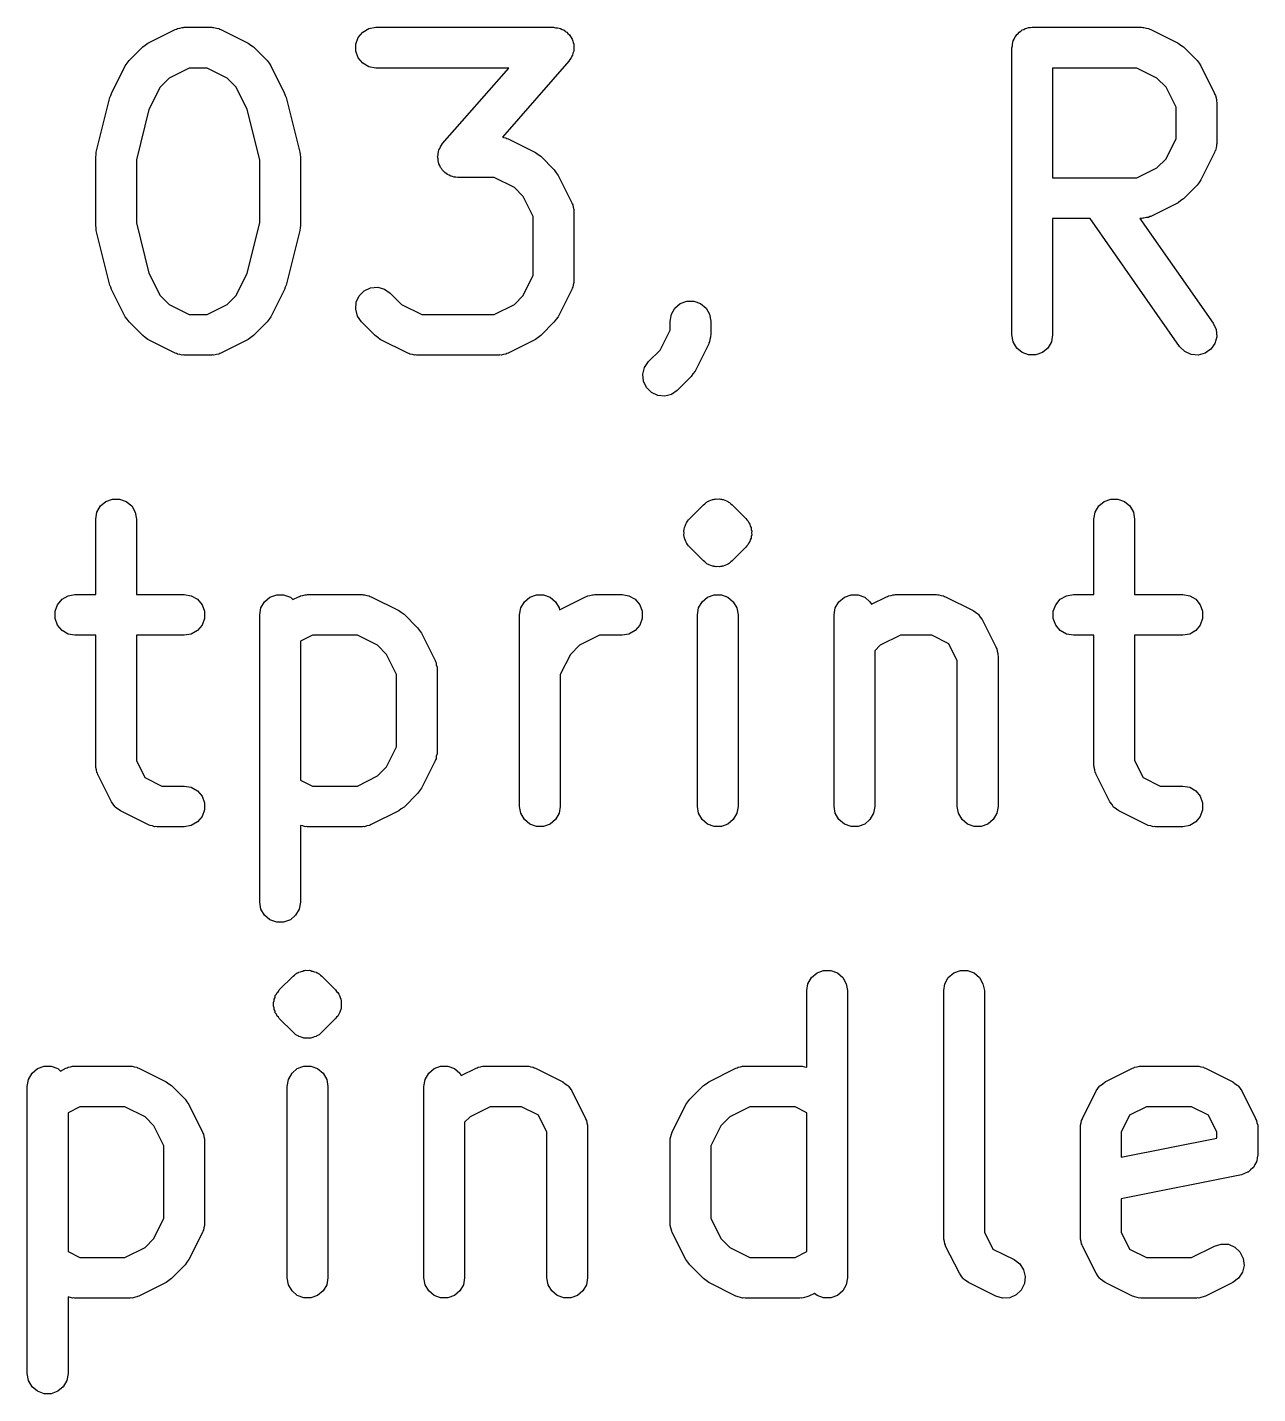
# Model space of a CAD drawing. Extents: x 81 to 182, y -126 to -101.
# Drawn here: x 167.45 to 172.59, y -126.03 to -120.32 of the extents above; entities that cross this region are included whole.
import ezdxf

# ---------------------------------------------------------------- set-up
doc = ezdxf.new("R2010")
doc.units = 0
doc.header["$MEASUREMENT"] = 0
doc.layers.add('BLACK', color=7, linetype='CONTINUOUS')

msp = doc.modelspace()

# ---------------------------------------------------------------- linework, layer by layer
at = {"layer": 'Black'}
for p, q in [((167.953, -120.385), (168.067, -120.328)), ((168.067, -120.328), (168.072, -120.327)), ((168.072, -120.327), (168.076, -120.324)), ((168.076, -120.324), (168.086, -120.323)), ((168.086, -120.323), (168.096, -120.32)), ((168.096, -120.32), (168.101, -120.32)), ((168.101, -120.32), (168.105, -120.319)), ((168.105, -120.319), (168.22, -120.319)), ((168.22, -120.319), (168.224, -120.32)), ((168.224, -120.32), (168.229, -120.32)), ((168.229, -120.32), (168.239, -120.323)), ((168.239, -120.323), (168.249, -120.324)), ((168.249, -120.324), (168.253, -120.327)), ((168.253, -120.327), (168.258, -120.328)), ((168.258, -120.328), (168.372, -120.385)), ((168.832, -120.362), (168.851, -120.339)), ((168.851, -120.339), (168.876, -120.324)), ((168.876, -120.324), (168.905, -120.319)), ((168.905, -120.319), (169.648, -120.319)), ((169.648, -120.319), (169.656, -120.321)), ((169.656, -120.321), (169.665, -120.321)), ((169.665, -120.321), (169.671, -120.323)), ((169.671, -120.323), (169.677, -120.324)), ((169.677, -120.324), (169.684, -120.328)), ((169.684, -120.328), (169.692, -120.331)), ((169.692, -120.331), (169.697, -120.336)), ((169.697, -120.336), (169.703, -120.339)), ((169.703, -120.339), (169.708, -120.345)), ((169.708, -120.345), (169.714, -120.351)), ((171.583, -120.349), (171.589, -120.345)), ((171.589, -120.345), (171.594, -120.339)), ((171.594, -120.339), (171.6, -120.335)), ((171.6, -120.335), (171.606, -120.33)), ((171.606, -120.33), (171.613, -120.328)), ((171.613, -120.328), (171.619, -120.324)), ((171.619, -120.324), (171.626, -120.323)), ((171.626, -120.323), (171.633, -120.32)), ((171.633, -120.32), (171.641, -120.32)), ((171.641, -120.32), (171.648, -120.319)), ((171.648, -120.319), (172.105, -120.319)), ((172.105, -120.319), (172.11, -120.32)), ((172.11, -120.32), (172.115, -120.32)), ((172.115, -120.32), (172.125, -120.323)), ((172.125, -120.323), (172.134, -120.324)), ((172.134, -120.324), (172.139, -120.327)), ((172.139, -120.327), (172.143, -120.328)), ((172.143, -120.328), (172.258, -120.385)), ((167.874, -120.458), (167.931, -120.401)), ((167.931, -120.401), (167.942, -120.393)), ((167.942, -120.393), (167.953, -120.385)), ((168.372, -120.385), (168.383, -120.393)), ((168.383, -120.393), (168.394, -120.401)), ((168.394, -120.401), (168.451, -120.458)), ((168.822, -120.389), (168.832, -120.362)), ((168.822, -120.419), (168.822, -120.389)), ((169.714, -120.351), (169.718, -120.357)), ((169.718, -120.357), (169.722, -120.362)), ((169.722, -120.362), (169.725, -120.369)), ((169.725, -120.369), (169.729, -120.377)), ((169.729, -120.377), (169.73, -120.383)), ((169.73, -120.383), (169.732, -120.389)), ((169.732, -120.389), (169.732, -120.398)), ((169.732, -120.398), (169.733, -120.406)), ((171.563, -120.404), (171.565, -120.397)), ((171.565, -120.389), (171.567, -120.382)), ((171.565, -120.397), (171.565, -120.389)), ((171.567, -120.382), (171.568, -120.375)), ((171.568, -120.375), (171.572, -120.369)), ((171.572, -120.369), (171.575, -120.362)), ((171.575, -120.362), (171.579, -120.356)), ((171.579, -120.356), (171.583, -120.349)), ((172.258, -120.385), (172.269, -120.393)), ((172.269, -120.393), (172.28, -120.401)), ((172.28, -120.401), (172.337, -120.458)), ((167.866, -120.469), (167.874, -120.458)), ((168.451, -120.458), (168.459, -120.469)), ((168.832, -120.447), (168.822, -120.419)), ((168.851, -120.469), (168.832, -120.447)), ((169.716, -120.453), (169.712, -120.46)), ((169.722, -120.447), (169.716, -120.453)), ((169.724, -120.44), (169.722, -120.447)), ((169.727, -120.435), (169.724, -120.44)), ((169.729, -120.427), (169.727, -120.435)), ((169.732, -120.419), (169.729, -120.427)), ((169.733, -120.406), (169.732, -120.412)), ((169.732, -120.412), (169.732, -120.419)), ((171.563, -121.604), (171.563, -120.404)), ((172.337, -120.458), (172.345, -120.469)), ((167.801, -120.595), (167.858, -120.48)), ((167.858, -120.48), (167.866, -120.469)), ((168.125, -120.489), (168.041, -120.531)), ((168.2, -120.489), (168.125, -120.489)), ((168.284, -120.531), (168.2, -120.489)), ((168.459, -120.469), (168.467, -120.48)), ((168.467, -120.48), (168.524, -120.595)), ((168.876, -120.484), (168.851, -120.469)), ((168.905, -120.489), (168.876, -120.484)), ((169.461, -120.489), (168.905, -120.489)), ((169.184, -120.805), (169.461, -120.489)), ((169.712, -120.46), (169.434, -120.778)), ((171.733, -120.489), (171.733, -120.948)), ((172.085, -120.489), (171.733, -120.489)), ((172.169, -120.531), (172.085, -120.489)), ((172.345, -120.469), (172.353, -120.48)), ((172.353, -120.48), (172.41, -120.595)), ((168.004, -120.569), (167.957, -120.662)), ((168.041, -120.531), (168.004, -120.569)), ((168.321, -120.569), (168.284, -120.531)), ((168.368, -120.662), (168.321, -120.569)), ((172.207, -120.569), (172.169, -120.531)), ((172.249, -120.653), (172.207, -120.569)), ((167.737, -120.841), (167.794, -120.612)), ((167.794, -120.612), (167.798, -120.604)), ((167.798, -120.604), (167.801, -120.595)), ((168.524, -120.595), (168.527, -120.604)), ((168.527, -120.604), (168.531, -120.612)), ((168.531, -120.612), (168.588, -120.841)), ((172.41, -120.595), (172.411, -120.599)), ((172.411, -120.599), (172.414, -120.604)), ((172.414, -120.604), (172.416, -120.613)), ((172.416, -120.613), (172.418, -120.623)), ((172.418, -120.623), (172.418, -120.628)), ((172.418, -120.628), (172.419, -120.633)), ((167.957, -120.662), (167.905, -120.872)), ((168.42, -120.872), (168.368, -120.662)), ((172.249, -120.784), (172.249, -120.653)), ((172.419, -120.633), (172.419, -120.804)), ((169.434, -120.778), (169.439, -120.78)), ((169.439, -120.78), (169.449, -120.781)), ((169.449, -120.781), (169.453, -120.784)), ((169.453, -120.784), (169.458, -120.785)), ((169.458, -120.785), (169.572, -120.842)), ((172.207, -120.868), (172.249, -120.784)), ((167.735, -120.861), (167.736, -120.851)), ((167.736, -120.851), (167.737, -120.841)), ((168.588, -120.841), (168.589, -120.851)), ((168.589, -120.851), (168.59, -120.861)), ((169.163, -120.859), (169.165, -120.853)), ((169.165, -120.868), (169.163, -120.859)), ((169.165, -120.846), (169.167, -120.839)), ((169.165, -120.853), (169.165, -120.846)), ((169.167, -120.839), (169.169, -120.831)), ((169.169, -120.831), (169.172, -120.825)), ((169.172, -120.825), (169.175, -120.819)), ((169.175, -120.819), (169.18, -120.812)), ((169.18, -120.812), (169.184, -120.805)), ((169.572, -120.842), (169.583, -120.85)), ((169.583, -120.85), (169.594, -120.858)), ((169.594, -120.858), (169.651, -120.915)), ((172.41, -120.842), (172.353, -120.956)), ((172.411, -120.837), (172.41, -120.842)), ((172.414, -120.833), (172.411, -120.837)), ((172.416, -120.823), (172.414, -120.833)), ((172.418, -120.814), (172.416, -120.823)), ((172.419, -120.804), (172.418, -120.809)), ((172.418, -120.809), (172.418, -120.814)), ((167.735, -121.147), (167.735, -120.861)), ((167.905, -120.872), (167.905, -121.136)), ((168.42, -121.136), (168.42, -120.872)), ((168.59, -120.861), (168.59, -121.147)), ((169.165, -120.876), (169.165, -120.868)), ((169.167, -120.882), (169.165, -120.876)), ((169.168, -120.889), (169.167, -120.882)), ((169.172, -120.896), (169.168, -120.889)), ((169.175, -120.904), (169.172, -120.896)), ((169.179, -120.909), (169.175, -120.904)), ((169.182, -120.915), (169.179, -120.909)), ((169.188, -120.92), (169.182, -120.915)), ((169.651, -120.915), (169.659, -120.927)), ((172.085, -120.948), (172.169, -120.906)), ((172.169, -120.906), (172.207, -120.868)), ((169.194, -120.926), (169.188, -120.92)), ((169.199, -120.93), (169.194, -120.926)), ((169.204, -120.934), (169.199, -120.93)), ((169.212, -120.937), (169.204, -120.934)), ((169.219, -120.941), (169.212, -120.937)), ((169.226, -120.942), (169.219, -120.941)), ((169.232, -120.945), (169.226, -120.942)), ((169.24, -120.945), (169.232, -120.945)), ((169.248, -120.946), (169.24, -120.945)), ((169.4, -120.946), (169.248, -120.946)), ((169.484, -120.988), (169.4, -120.946)), ((169.659, -120.927), (169.667, -120.938)), ((169.667, -120.938), (169.724, -121.052)), ((171.733, -120.948), (172.085, -120.948)), ((172.345, -120.967), (172.337, -120.978)), ((172.353, -120.956), (172.345, -120.967)), ((169.521, -121.026), (169.484, -120.988)), ((169.563, -121.11), (169.521, -121.026)), ((172.337, -120.978), (172.28, -121.036)), ((169.724, -121.052), (169.726, -121.057)), ((169.726, -121.057), (169.728, -121.061)), ((169.728, -121.061), (169.73, -121.071)), ((169.73, -121.071), (169.733, -121.08)), ((169.733, -121.08), (169.732, -121.085)), ((169.732, -121.085), (169.733, -121.09)), ((172.258, -121.052), (172.143, -121.109)), ((172.269, -121.043), (172.258, -121.052)), ((172.28, -121.036), (172.269, -121.043)), ((167.905, -121.136), (167.957, -121.346)), ((168.368, -121.346), (168.42, -121.136)), ((169.563, -121.355), (169.563, -121.11)), ((169.733, -121.09), (169.733, -121.376)), ((171.89, -121.118), (171.733, -121.118)), ((171.733, -121.118), (171.733, -121.604)), ((172.264, -121.653), (171.89, -121.118)), ((172.105, -121.118), (172.097, -121.118)), ((172.097, -121.118), (172.404, -121.555)), ((172.11, -121.117), (172.105, -121.118)), ((172.115, -121.117), (172.11, -121.117)), ((172.125, -121.114), (172.115, -121.117)), ((172.134, -121.113), (172.125, -121.114)), ((172.139, -121.11), (172.134, -121.113)), ((172.143, -121.109), (172.139, -121.11)), ((167.736, -121.157), (167.735, -121.147)), ((167.737, -121.168), (167.736, -121.157)), ((167.794, -121.396), (167.737, -121.168)), ((168.588, -121.168), (168.531, -121.396)), ((168.589, -121.157), (168.588, -121.168)), ((168.59, -121.147), (168.589, -121.157)), ((167.957, -121.346), (168.004, -121.439)), ((168.321, -121.439), (168.368, -121.346)), ((169.521, -121.439), (169.563, -121.355)), ((167.798, -121.405), (167.794, -121.396)), ((167.801, -121.414), (167.798, -121.405)), ((167.858, -121.528), (167.801, -121.414)), ((168.524, -121.414), (168.467, -121.528)), ((168.527, -121.405), (168.524, -121.414)), ((168.531, -121.396), (168.527, -121.405)), ((168.836, -121.441), (168.857, -121.42)), ((168.857, -121.42), (168.883, -121.408)), ((168.883, -121.408), (168.913, -121.405)), ((168.913, -121.405), (168.941, -121.413)), ((168.941, -121.413), (168.965, -121.43)), ((168.965, -121.43), (169.013, -121.477)), ((169.724, -121.414), (169.667, -121.528)), ((169.726, -121.409), (169.724, -121.414)), ((169.728, -121.405), (169.726, -121.409)), ((169.73, -121.395), (169.728, -121.405)), ((169.733, -121.385), (169.73, -121.395)), ((169.733, -121.376), (169.732, -121.38)), ((169.732, -121.38), (169.733, -121.385)), ((168.004, -121.439), (168.041, -121.477)), ((168.041, -121.477), (168.125, -121.519)), ((168.2, -121.519), (168.284, -121.477)), ((168.284, -121.477), (168.321, -121.439)), ((168.821, -121.497), (168.823, -121.468)), ((168.823, -121.468), (168.836, -121.441)), ((169.013, -121.477), (169.097, -121.519)), ((169.4, -121.519), (169.484, -121.477)), ((169.484, -121.477), (169.521, -121.439)), ((170.155, -121.492), (170.177, -121.473)), ((170.177, -121.473), (170.205, -121.463)), ((170.205, -121.463), (170.234, -121.463)), ((170.234, -121.463), (170.262, -121.473)), ((170.262, -121.473), (170.285, -121.492)), ((167.866, -121.539), (167.858, -121.528)), ((167.874, -121.55), (167.866, -121.539)), ((168.125, -121.519), (168.2, -121.519)), ((168.459, -121.539), (168.451, -121.55)), ((168.467, -121.528), (168.459, -121.539)), ((168.828, -121.526), (168.821, -121.497)), ((168.845, -121.55), (168.828, -121.526)), ((169.097, -121.519), (169.4, -121.519)), ((169.659, -121.539), (169.651, -121.55)), ((169.667, -121.528), (169.659, -121.539)), ((170.135, -121.547), (170.14, -121.518)), ((170.14, -121.518), (170.155, -121.492)), ((170.285, -121.492), (170.3, -121.518)), ((170.3, -121.518), (170.305, -121.547)), ((167.931, -121.607), (167.874, -121.55)), ((168.451, -121.55), (168.394, -121.607)), ((168.902, -121.607), (168.845, -121.55)), ((169.651, -121.55), (169.594, -121.607)), ((170.093, -121.668), (170.135, -121.584)), ((170.135, -121.584), (170.135, -121.547)), ((170.305, -121.547), (170.305, -121.604)), ((172.404, -121.555), (172.416, -121.582)), ((172.416, -121.582), (172.419, -121.612)), ((167.942, -121.615), (167.931, -121.607)), ((167.953, -121.623), (167.942, -121.615)), ((168.067, -121.68), (167.953, -121.623)), ((168.372, -121.623), (168.258, -121.68)), ((168.383, -121.615), (168.372, -121.623)), ((168.394, -121.607), (168.383, -121.615)), ((168.914, -121.615), (168.902, -121.607)), ((168.924, -121.623), (168.914, -121.615)), ((169.039, -121.68), (168.924, -121.623)), ((169.572, -121.623), (169.458, -121.68)), ((169.583, -121.615), (169.572, -121.623)), ((169.594, -121.607), (169.583, -121.615)), ((170.296, -121.642), (170.239, -121.756)), ((170.297, -121.637), (170.296, -121.642)), ((170.3, -121.633), (170.297, -121.637)), ((170.301, -121.623), (170.3, -121.633)), ((170.304, -121.614), (170.301, -121.623)), ((170.305, -121.604), (170.304, -121.609)), ((170.304, -121.609), (170.304, -121.614)), ((171.568, -121.633), (171.563, -121.604)), ((171.583, -121.659), (171.568, -121.633)), ((171.728, -121.633), (171.713, -121.659)), ((171.733, -121.604), (171.728, -121.633)), ((172.285, -121.674), (172.264, -121.653)), ((172.411, -121.64), (172.394, -121.664)), ((172.419, -121.612), (172.411, -121.64)), ((168.072, -121.682), (168.067, -121.68)), ((168.076, -121.684), (168.072, -121.682)), ((168.086, -121.686), (168.076, -121.684)), ((168.096, -121.689), (168.086, -121.686)), ((168.101, -121.688), (168.096, -121.689)), ((168.105, -121.689), (168.101, -121.688)), ((168.22, -121.689), (168.105, -121.689)), ((168.224, -121.688), (168.22, -121.689)), ((168.229, -121.689), (168.224, -121.688)), ((168.239, -121.686), (168.229, -121.689)), ((168.249, -121.684), (168.239, -121.686)), ((168.253, -121.682), (168.249, -121.684)), ((168.258, -121.68), (168.253, -121.682)), ((169.043, -121.682), (169.039, -121.68)), ((169.048, -121.684), (169.043, -121.682)), ((169.058, -121.686), (169.048, -121.684)), ((169.067, -121.689), (169.058, -121.686)), ((169.072, -121.688), (169.067, -121.689)), ((169.077, -121.689), (169.072, -121.688)), ((169.42, -121.689), (169.077, -121.689)), ((169.424, -121.688), (169.42, -121.689)), ((169.429, -121.689), (169.424, -121.688)), ((169.439, -121.686), (169.429, -121.689)), ((169.449, -121.684), (169.439, -121.686)), ((169.453, -121.682), (169.449, -121.684)), ((169.458, -121.68), (169.453, -121.682)), ((170.028, -121.74), (170.045, -121.715)), ((170.045, -121.715), (170.093, -121.668)), ((171.606, -121.678), (171.583, -121.659)), ((171.633, -121.688), (171.606, -121.678)), ((171.663, -121.688), (171.633, -121.688)), ((171.691, -121.678), (171.663, -121.688)), ((171.713, -121.659), (171.691, -121.678)), ((172.312, -121.686), (172.285, -121.674)), ((172.341, -121.689), (172.312, -121.686)), ((172.37, -121.681), (172.341, -121.689)), ((172.394, -121.664), (172.37, -121.681)), ((170.021, -121.768), (170.028, -121.74)), ((170.023, -121.798), (170.021, -121.768)), ((170.23, -121.767), (170.223, -121.778)), ((170.239, -121.756), (170.23, -121.767)), ((170.036, -121.824), (170.023, -121.798)), ((170.057, -121.845), (170.036, -121.824)), ((170.223, -121.778), (170.165, -121.836)), ((170.083, -121.858), (170.057, -121.845)), ((170.113, -121.86), (170.083, -121.858)), ((170.141, -121.853), (170.113, -121.86)), ((170.165, -121.836), (170.141, -121.853)), ((167.74, -122.345), (167.755, -122.319)), ((167.755, -122.319), (167.777, -122.3)), ((167.777, -122.3), (167.805, -122.29)), ((167.805, -122.29), (167.834, -122.29)), ((167.834, -122.29), (167.862, -122.3)), ((167.862, -122.3), (167.885, -122.319)), ((167.885, -122.319), (167.9, -122.345)), ((170.217, -122.371), (170.274, -122.314)), ((170.274, -122.314), (170.28, -122.31)), ((170.28, -122.31), (170.285, -122.304)), ((170.285, -122.304), (170.289, -122.303)), ((170.289, -122.303), (170.291, -122.3)), ((170.291, -122.3), (170.295, -122.299)), ((170.295, -122.299), (170.298, -122.297)), ((170.298, -122.297), (170.305, -122.295)), ((170.305, -122.295), (170.312, -122.292)), ((170.312, -122.292), (170.316, -122.292)), ((170.316, -122.292), (170.319, -122.29)), ((170.319, -122.29), (170.323, -122.29)), ((170.323, -122.29), (170.327, -122.289)), ((170.327, -122.289), (170.334, -122.29)), ((170.334, -122.29), (170.341, -122.289)), ((170.341, -122.289), (170.345, -122.29)), ((170.345, -122.29), (170.349, -122.29)), ((170.349, -122.29), (170.352, -122.292)), ((170.352, -122.292), (170.356, -122.292)), ((170.356, -122.292), (170.363, -122.295)), ((170.363, -122.295), (170.37, -122.297)), ((170.37, -122.297), (170.373, -122.299)), ((170.373, -122.299), (170.376, -122.3)), ((170.376, -122.3), (170.379, -122.303)), ((170.379, -122.303), (170.383, -122.304)), ((170.383, -122.304), (170.388, -122.31)), ((170.388, -122.31), (170.394, -122.314)), ((170.394, -122.314), (170.451, -122.371)), ((171.911, -122.345), (171.926, -122.319)), ((171.926, -122.319), (171.949, -122.3)), ((171.949, -122.3), (171.976, -122.29)), ((171.976, -122.29), (172.006, -122.29)), ((172.006, -122.29), (172.034, -122.3)), ((172.034, -122.3), (172.056, -122.319)), ((172.056, -122.319), (172.071, -122.345)), ((167.735, -122.374), (167.74, -122.345)), ((167.735, -122.689), (167.735, -122.374)), ((167.9, -122.345), (167.905, -122.374)), ((167.905, -122.374), (167.905, -122.689)), ((170.198, -122.403), (170.2, -122.395)), ((170.2, -122.395), (170.204, -122.389)), ((170.204, -122.389), (170.207, -122.382)), ((170.207, -122.382), (170.212, -122.377)), ((170.212, -122.377), (170.217, -122.371)), ((170.451, -122.371), (170.455, -122.377)), ((170.455, -122.377), (170.461, -122.382)), ((170.461, -122.382), (170.464, -122.389)), ((170.464, -122.389), (170.468, -122.395)), ((170.468, -122.395), (170.47, -122.403)), ((171.906, -122.374), (171.911, -122.345)), ((171.906, -122.689), (171.906, -122.374)), ((172.071, -122.345), (172.076, -122.374)), ((172.076, -122.374), (172.076, -122.689)), ((170.192, -122.424), (170.194, -122.417)), ((170.193, -122.431), (170.192, -122.424)), ((170.192, -122.439), (170.193, -122.431)), ((170.194, -122.446), (170.192, -122.439)), ((170.194, -122.417), (170.195, -122.409)), ((170.195, -122.453), (170.194, -122.446)), ((170.195, -122.409), (170.198, -122.403)), ((170.198, -122.46), (170.195, -122.453)), ((170.47, -122.403), (170.473, -122.409)), ((170.473, -122.453), (170.47, -122.46)), ((170.473, -122.409), (170.474, -122.417)), ((170.474, -122.446), (170.473, -122.453)), ((170.474, -122.417), (170.476, -122.424)), ((170.476, -122.439), (170.474, -122.446)), ((170.476, -122.424), (170.475, -122.431)), ((170.475, -122.431), (170.476, -122.439)), ((170.2, -122.467), (170.198, -122.46)), ((170.204, -122.473), (170.2, -122.467)), ((170.207, -122.48), (170.204, -122.473)), ((170.212, -122.485), (170.207, -122.48)), ((170.217, -122.491), (170.212, -122.485)), ((170.274, -122.548), (170.217, -122.491)), ((170.451, -122.491), (170.394, -122.548)), ((170.455, -122.485), (170.451, -122.491)), ((170.461, -122.48), (170.455, -122.485)), ((170.464, -122.473), (170.461, -122.48)), ((170.468, -122.467), (170.464, -122.473)), ((170.47, -122.46), (170.468, -122.467)), ((170.28, -122.553), (170.274, -122.548)), ((170.285, -122.558), (170.28, -122.553)), ((170.289, -122.56), (170.285, -122.558)), ((170.291, -122.562), (170.289, -122.56)), ((170.295, -122.563), (170.291, -122.562)), ((170.298, -122.565), (170.295, -122.563)), ((170.305, -122.567), (170.298, -122.565)), ((170.312, -122.57), (170.305, -122.567)), ((170.316, -122.571), (170.312, -122.57)), ((170.319, -122.572), (170.316, -122.571)), ((170.323, -122.572), (170.319, -122.572)), ((170.327, -122.573), (170.323, -122.572)), ((170.334, -122.572), (170.327, -122.573)), ((170.341, -122.573), (170.334, -122.572)), ((170.345, -122.572), (170.341, -122.573)), ((170.349, -122.572), (170.345, -122.572)), ((170.352, -122.571), (170.349, -122.572)), ((170.356, -122.57), (170.352, -122.571)), ((170.363, -122.567), (170.356, -122.57)), ((170.37, -122.565), (170.363, -122.567)), ((170.373, -122.563), (170.37, -122.565)), ((170.376, -122.562), (170.373, -122.563)), ((170.379, -122.56), (170.376, -122.562)), ((170.383, -122.558), (170.379, -122.56)), ((170.388, -122.553), (170.383, -122.558)), ((170.394, -122.548), (170.388, -122.553)), ((167.565, -122.759), (167.575, -122.732)), ((167.575, -122.732), (167.594, -122.709)), ((167.594, -122.709), (167.619, -122.694)), ((167.619, -122.694), (167.648, -122.689)), ((167.648, -122.689), (167.735, -122.689)), ((167.905, -122.689), (168.105, -122.689)), ((168.105, -122.689), (168.134, -122.694)), ((168.134, -122.694), (168.16, -122.709)), ((168.16, -122.709), (168.179, -122.732)), ((168.179, -122.732), (168.189, -122.759)), ((168.425, -122.745), (168.44, -122.719)), ((168.44, -122.719), (168.463, -122.7)), ((168.463, -122.7), (168.491, -122.69)), ((168.491, -122.69), (168.52, -122.69)), ((168.52, -122.69), (168.548, -122.7)), ((168.548, -122.7), (168.559, -122.71)), ((168.559, -122.71), (168.582, -122.698)), ((168.582, -122.698), (168.586, -122.697)), ((168.586, -122.697), (168.591, -122.694)), ((168.591, -122.694), (168.6, -122.693)), ((168.6, -122.693), (168.61, -122.69)), ((168.61, -122.69), (168.615, -122.69)), ((168.615, -122.69), (168.62, -122.689)), ((168.62, -122.689), (168.848, -122.689)), ((168.848, -122.689), (168.853, -122.69)), ((168.853, -122.69), (168.858, -122.69)), ((168.858, -122.69), (168.867, -122.693)), ((168.867, -122.693), (168.877, -122.694)), ((168.877, -122.694), (168.882, -122.697)), ((168.882, -122.697), (168.886, -122.698)), ((168.886, -122.698), (169.001, -122.755)), ((169.511, -122.745), (169.526, -122.719)), ((169.526, -122.719), (169.549, -122.7)), ((169.549, -122.7), (169.576, -122.69)), ((169.576, -122.69), (169.606, -122.69)), ((169.606, -122.69), (169.634, -122.7)), ((169.634, -122.7), (169.656, -122.719)), ((169.656, -122.719), (169.671, -122.745)), ((169.672, -122.753), (169.782, -122.698)), ((169.782, -122.698), (169.786, -122.697)), ((169.786, -122.697), (169.791, -122.694)), ((169.791, -122.694), (169.8, -122.693)), ((169.8, -122.693), (169.81, -122.69)), ((169.81, -122.69), (169.815, -122.69)), ((169.815, -122.69), (169.82, -122.689)), ((169.82, -122.689), (169.934, -122.689)), ((169.934, -122.689), (169.963, -122.694)), ((169.963, -122.694), (169.989, -122.709)), ((169.989, -122.709), (170.008, -122.732)), ((170.008, -122.732), (170.018, -122.759)), ((170.254, -122.745), (170.269, -122.719)), ((170.269, -122.719), (170.291, -122.7)), ((170.291, -122.7), (170.319, -122.69)), ((170.319, -122.69), (170.349, -122.69)), ((170.349, -122.69), (170.376, -122.7)), ((170.376, -122.7), (170.399, -122.719)), ((170.399, -122.719), (170.414, -122.745)), ((170.825, -122.745), (170.84, -122.719)), ((170.84, -122.719), (170.863, -122.7)), ((170.863, -122.7), (170.891, -122.69)), ((170.891, -122.69), (170.92, -122.69)), ((170.92, -122.69), (170.948, -122.7)), ((170.948, -122.7), (170.97, -122.719)), ((170.97, -122.719), (170.976, -122.729)), ((170.976, -122.729), (171.039, -122.698)), ((171.039, -122.698), (171.043, -122.697)), ((171.043, -122.697), (171.048, -122.694)), ((171.048, -122.694), (171.058, -122.693)), ((171.058, -122.693), (171.067, -122.69)), ((171.067, -122.69), (171.072, -122.69)), ((171.072, -122.69), (171.077, -122.689)), ((171.077, -122.689), (171.248, -122.689)), ((171.248, -122.689), (171.253, -122.69)), ((171.253, -122.69), (171.258, -122.69)), ((171.258, -122.69), (171.267, -122.693)), ((171.267, -122.693), (171.277, -122.694)), ((171.277, -122.694), (171.282, -122.697)), ((171.282, -122.697), (171.286, -122.698)), ((171.286, -122.698), (171.401, -122.755)), ((171.736, -122.759), (171.746, -122.732)), ((171.746, -122.732), (171.765, -122.709)), ((171.765, -122.709), (171.791, -122.694)), ((171.791, -122.694), (171.82, -122.689)), ((171.82, -122.689), (171.906, -122.689)), ((172.076, -122.689), (172.277, -122.689)), ((172.277, -122.689), (172.306, -122.694)), ((172.306, -122.694), (172.331, -122.709)), ((172.331, -122.709), (172.35, -122.732)), ((172.35, -122.732), (172.36, -122.759)), ((167.565, -122.789), (167.565, -122.759)), ((167.575, -122.817), (167.565, -122.789)), ((168.189, -122.789), (168.179, -122.817)), ((168.189, -122.759), (168.189, -122.789)), ((168.42, -122.774), (168.425, -122.745)), ((168.42, -123.974), (168.42, -122.774)), ((169.001, -122.755), (169.011, -122.763)), ((169.011, -122.763), (169.023, -122.771)), ((169.023, -122.771), (169.08, -122.828)), ((169.506, -122.774), (169.511, -122.745)), ((169.506, -123.574), (169.506, -122.774)), ((169.671, -122.745), (169.672, -122.753)), ((170.018, -122.789), (170.008, -122.817)), ((170.018, -122.759), (170.018, -122.789)), ((170.249, -122.774), (170.254, -122.745)), ((170.249, -123.574), (170.249, -122.774)), ((170.414, -122.745), (170.419, -122.774)), ((170.419, -122.774), (170.419, -123.574)), ((170.82, -122.774), (170.825, -122.745)), ((170.82, -123.574), (170.82, -122.774)), ((171.401, -122.755), (171.411, -122.763)), ((171.411, -122.763), (171.421, -122.77)), ((171.421, -122.77), (171.422, -122.771)), ((171.422, -122.771), (171.424, -122.773)), ((171.424, -122.773), (171.431, -122.783)), ((171.431, -122.783), (171.439, -122.793)), ((171.439, -122.793), (171.496, -122.908)), ((171.736, -122.789), (171.736, -122.759)), ((171.746, -122.817), (171.736, -122.789)), ((172.36, -122.789), (172.35, -122.817)), ((172.36, -122.759), (172.36, -122.789)), ((167.594, -122.839), (167.575, -122.817)), ((167.619, -122.854), (167.594, -122.839)), ((167.648, -122.859), (167.619, -122.854)), ((168.134, -122.854), (168.105, -122.859)), ((168.16, -122.839), (168.134, -122.854)), ((168.179, -122.817), (168.16, -122.839)), ((169.08, -122.828), (169.088, -122.839)), ((169.088, -122.839), (169.096, -122.85)), ((169.096, -122.85), (169.153, -122.965)), ((169.963, -122.854), (169.934, -122.859)), ((169.989, -122.839), (169.963, -122.854)), ((170.008, -122.817), (169.989, -122.839)), ((171.765, -122.839), (171.746, -122.817)), ((171.791, -122.854), (171.765, -122.839)), ((171.82, -122.859), (171.791, -122.854)), ((172.306, -122.854), (172.277, -122.859)), ((172.331, -122.839), (172.306, -122.854)), ((172.35, -122.817), (172.331, -122.839)), ((167.735, -122.859), (167.648, -122.859)), ((167.735, -123.403), (167.735, -122.859)), ((168.105, -122.859), (167.905, -122.859)), ((167.905, -122.859), (167.905, -123.383)), ((168.64, -122.859), (168.59, -122.884)), ((168.59, -122.884), (168.59, -123.464)), ((168.828, -122.859), (168.64, -122.859)), ((168.912, -122.901), (168.828, -122.859)), ((168.95, -122.939), (168.912, -122.901)), ((169.756, -122.901), (169.718, -122.939)), ((169.84, -122.859), (169.756, -122.901)), ((169.934, -122.859), (169.84, -122.859)), ((171.013, -122.901), (170.99, -122.924)), ((171.097, -122.859), (171.013, -122.901)), ((171.228, -122.859), (171.097, -122.859)), ((171.299, -122.895), (171.228, -122.859)), ((171.335, -122.966), (171.299, -122.895)), ((171.496, -122.908), (171.497, -122.912)), ((171.497, -122.912), (171.5, -122.916)), ((171.906, -122.859), (171.82, -122.859)), ((171.906, -123.403), (171.906, -122.859)), ((172.277, -122.859), (172.076, -122.859)), ((172.076, -122.859), (172.076, -123.383)), ((168.992, -123.023), (168.95, -122.939)), ((169.153, -122.965), (169.154, -122.969)), ((169.154, -122.969), (169.157, -122.974)), ((169.718, -122.939), (169.676, -123.023)), ((170.99, -122.924), (170.99, -123.574)), ((171.335, -123.574), (171.335, -122.966)), ((171.5, -122.916), (171.501, -122.926)), ((171.501, -122.926), (171.504, -122.936)), ((171.504, -122.936), (171.504, -122.941)), ((171.504, -122.941), (171.505, -122.946)), ((171.505, -122.946), (171.505, -123.574)), ((168.992, -123.325), (168.992, -123.023)), ((169.157, -122.974), (169.158, -122.983)), ((169.158, -122.983), (169.161, -122.993)), ((169.161, -122.993), (169.161, -122.998)), ((169.161, -122.998), (169.162, -123.003)), ((169.162, -123.003), (169.162, -123.346)), ((169.676, -123.023), (169.676, -123.574)), ((168.95, -123.409), (168.992, -123.325)), ((169.158, -123.365), (169.157, -123.375)), ((169.161, -123.355), (169.158, -123.365)), ((169.162, -123.346), (169.161, -123.35)), ((169.161, -123.35), (169.161, -123.355)), ((167.735, -123.408), (167.735, -123.403)), ((167.735, -123.412), (167.735, -123.408)), ((167.738, -123.422), (167.735, -123.412)), ((167.74, -123.432), (167.738, -123.422)), ((167.905, -123.383), (167.94, -123.454)), ((168.912, -123.447), (168.95, -123.409)), ((169.153, -123.384), (169.096, -123.498)), ((169.154, -123.379), (169.153, -123.384)), ((169.157, -123.375), (169.154, -123.379)), ((171.907, -123.408), (171.906, -123.403)), ((171.907, -123.412), (171.907, -123.408)), ((171.909, -123.422), (171.907, -123.412)), ((171.911, -123.432), (171.909, -123.422)), ((172.076, -123.383), (172.112, -123.454)), ((167.742, -123.436), (167.74, -123.432)), ((167.744, -123.441), (167.742, -123.436)), ((167.801, -123.555), (167.744, -123.441)), ((167.94, -123.454), (168.011, -123.489)), ((168.59, -123.464), (168.64, -123.489)), ((168.828, -123.489), (168.912, -123.447)), ((171.914, -123.436), (171.911, -123.432)), ((171.915, -123.441), (171.914, -123.436)), ((171.972, -123.555), (171.915, -123.441)), ((172.112, -123.454), (172.183, -123.489)), ((168.011, -123.489), (168.105, -123.489)), ((168.105, -123.489), (168.134, -123.494)), ((168.134, -123.494), (168.16, -123.509)), ((168.16, -123.509), (168.179, -123.532)), ((168.179, -123.532), (168.189, -123.559)), ((168.64, -123.489), (168.828, -123.489)), ((169.08, -123.52), (169.023, -123.577)), ((169.088, -123.509), (169.08, -123.52)), ((169.096, -123.498), (169.088, -123.509)), ((172.183, -123.489), (172.277, -123.489)), ((172.277, -123.489), (172.306, -123.494)), ((172.306, -123.494), (172.331, -123.509)), ((172.331, -123.509), (172.35, -123.532)), ((172.35, -123.532), (172.36, -123.559)), ((167.808, -123.565), (167.801, -123.555)), ((167.815, -123.575), (167.808, -123.565)), ((167.817, -123.577), (167.815, -123.575)), ((167.818, -123.579), (167.817, -123.577)), ((167.829, -123.586), (167.818, -123.579)), ((167.839, -123.593), (167.829, -123.586)), ((167.953, -123.65), (167.839, -123.593)), ((168.189, -123.589), (168.179, -123.617)), ((168.189, -123.559), (168.189, -123.589)), ((169.001, -123.593), (168.886, -123.65)), ((169.011, -123.585), (169.001, -123.593)), ((169.023, -123.577), (169.011, -123.585)), ((169.511, -123.603), (169.506, -123.574)), ((169.676, -123.574), (169.671, -123.603)), ((170.254, -123.603), (170.249, -123.574)), ((170.419, -123.574), (170.414, -123.603)), ((170.825, -123.603), (170.82, -123.574)), ((170.99, -123.574), (170.985, -123.603)), ((171.34, -123.603), (171.335, -123.574)), ((171.505, -123.574), (171.5, -123.603)), ((171.98, -123.565), (171.972, -123.555)), ((171.986, -123.575), (171.98, -123.565)), ((171.988, -123.577), (171.986, -123.575)), ((171.99, -123.579), (171.988, -123.577)), ((172, -123.586), (171.99, -123.579)), ((172.01, -123.593), (172, -123.586)), ((172.124, -123.65), (172.01, -123.593)), ((172.36, -123.589), (172.35, -123.617)), ((172.36, -123.559), (172.36, -123.589)), ((167.958, -123.652), (167.953, -123.65)), ((167.962, -123.654), (167.958, -123.652)), ((167.972, -123.656), (167.962, -123.654)), ((167.981, -123.659), (167.972, -123.656)), ((168.134, -123.654), (168.105, -123.659)), ((168.16, -123.639), (168.134, -123.654)), ((168.179, -123.617), (168.16, -123.639)), ((168.591, -123.654), (168.59, -123.654)), ((168.59, -123.654), (168.59, -123.974)), ((168.6, -123.656), (168.591, -123.654)), ((168.61, -123.659), (168.6, -123.656)), ((168.867, -123.656), (168.858, -123.659)), ((168.877, -123.654), (168.867, -123.656)), ((168.882, -123.652), (168.877, -123.654)), ((168.886, -123.65), (168.882, -123.652)), ((169.526, -123.629), (169.511, -123.603)), ((169.549, -123.648), (169.526, -123.629)), ((169.576, -123.658), (169.549, -123.648)), ((169.634, -123.648), (169.606, -123.658)), ((169.656, -123.629), (169.634, -123.648)), ((169.671, -123.603), (169.656, -123.629)), ((170.269, -123.629), (170.254, -123.603)), ((170.291, -123.648), (170.269, -123.629)), ((170.319, -123.658), (170.291, -123.648)), ((170.376, -123.648), (170.349, -123.658)), ((170.399, -123.629), (170.376, -123.648)), ((170.414, -123.603), (170.399, -123.629)), ((170.84, -123.629), (170.825, -123.603)), ((170.863, -123.648), (170.84, -123.629)), ((170.891, -123.658), (170.863, -123.648)), ((170.948, -123.648), (170.92, -123.658)), ((170.97, -123.629), (170.948, -123.648)), ((170.985, -123.603), (170.97, -123.629)), ((171.355, -123.629), (171.34, -123.603)), ((171.377, -123.648), (171.355, -123.629)), ((171.405, -123.658), (171.377, -123.648)), ((171.462, -123.648), (171.434, -123.658)), ((171.485, -123.629), (171.462, -123.648)), ((171.5, -123.603), (171.485, -123.629)), ((172.129, -123.652), (172.124, -123.65)), ((172.133, -123.654), (172.129, -123.652)), ((172.143, -123.656), (172.133, -123.654)), ((172.153, -123.659), (172.143, -123.656)), ((172.306, -123.654), (172.277, -123.659)), ((172.331, -123.639), (172.306, -123.654)), ((172.35, -123.617), (172.331, -123.639)), ((167.986, -123.658), (167.981, -123.659)), ((167.991, -123.659), (167.986, -123.658)), ((168.105, -123.659), (167.991, -123.659)), ((168.615, -123.658), (168.61, -123.659)), ((168.62, -123.659), (168.615, -123.658)), ((168.848, -123.659), (168.62, -123.659)), ((168.853, -123.658), (168.848, -123.659)), ((168.858, -123.659), (168.853, -123.658)), ((169.606, -123.658), (169.576, -123.658)), ((170.349, -123.658), (170.319, -123.658)), ((170.92, -123.658), (170.891, -123.658)), ((171.434, -123.658), (171.405, -123.658)), ((172.158, -123.658), (172.153, -123.659)), ((172.163, -123.659), (172.158, -123.658)), ((172.277, -123.659), (172.163, -123.659)), ((168.425, -124.003), (168.42, -123.974)), ((168.59, -123.974), (168.585, -124.003)), ((168.44, -124.029), (168.425, -124.003)), ((168.463, -124.048), (168.44, -124.029)), ((168.491, -124.058), (168.463, -124.048)), ((168.548, -124.048), (168.52, -124.058)), ((168.57, -124.029), (168.548, -124.048)), ((168.585, -124.003), (168.57, -124.029)), ((168.52, -124.058), (168.491, -124.058)), ((168.502, -124.341), (168.56, -124.284)), ((168.56, -124.284), (168.566, -124.28)), ((168.566, -124.28), (168.571, -124.274)), ((168.571, -124.274), (168.574, -124.273)), ((168.574, -124.273), (168.577, -124.27)), ((168.577, -124.27), (168.581, -124.269)), ((168.581, -124.269), (168.584, -124.267)), ((168.584, -124.267), (168.591, -124.265)), ((168.591, -124.265), (168.598, -124.262)), ((168.598, -124.262), (168.601, -124.262)), ((168.601, -124.262), (168.605, -124.26)), ((168.605, -124.26), (168.609, -124.26)), ((168.609, -124.26), (168.612, -124.259)), ((168.612, -124.259), (168.62, -124.26)), ((168.62, -124.26), (168.627, -124.259)), ((168.627, -124.259), (168.631, -124.26)), ((168.631, -124.26), (168.634, -124.26)), ((168.634, -124.26), (168.638, -124.262)), ((168.638, -124.262), (168.642, -124.262)), ((168.642, -124.262), (168.648, -124.265)), ((168.648, -124.265), (168.656, -124.267)), ((168.656, -124.267), (168.659, -124.269)), ((168.659, -124.269), (168.662, -124.27)), ((168.662, -124.27), (168.665, -124.273)), ((168.665, -124.273), (168.668, -124.274)), ((168.668, -124.274), (168.674, -124.28)), ((168.674, -124.28), (168.68, -124.284)), ((168.68, -124.284), (168.737, -124.341)), ((170.726, -124.289), (170.749, -124.27)), ((170.749, -124.27), (170.776, -124.26)), ((170.776, -124.26), (170.806, -124.26)), ((170.806, -124.26), (170.834, -124.27)), ((170.834, -124.27), (170.856, -124.289)), ((171.297, -124.289), (171.32, -124.27)), ((171.32, -124.27), (171.348, -124.26)), ((171.348, -124.26), (171.377, -124.26)), ((171.377, -124.26), (171.405, -124.27)), ((171.405, -124.27), (171.428, -124.289)), ((168.498, -124.347), (168.502, -124.341)), ((168.737, -124.341), (168.741, -124.347)), ((170.706, -124.344), (170.711, -124.315)), ((170.711, -124.315), (170.726, -124.289)), ((170.856, -124.289), (170.871, -124.315)), ((170.871, -124.315), (170.876, -124.344)), ((171.278, -124.344), (171.283, -124.315)), ((171.283, -124.315), (171.297, -124.289)), ((171.428, -124.289), (171.442, -124.315)), ((171.442, -124.315), (171.448, -124.344)), ((168.478, -124.394), (168.48, -124.387)), ((168.478, -124.401), (168.478, -124.394)), ((168.48, -124.379), (168.484, -124.373)), ((168.48, -124.387), (168.48, -124.379)), ((168.484, -124.373), (168.485, -124.365)), ((168.485, -124.365), (168.49, -124.359)), ((168.49, -124.359), (168.493, -124.352)), ((168.493, -124.352), (168.498, -124.347)), ((168.741, -124.347), (168.746, -124.352)), ((168.746, -124.352), (168.75, -124.359)), ((168.75, -124.359), (168.754, -124.365)), ((168.754, -124.365), (168.756, -124.373)), ((168.756, -124.373), (168.759, -124.379)), ((168.759, -124.379), (168.76, -124.387)), ((168.76, -124.387), (168.761, -124.394)), ((168.761, -124.394), (168.761, -124.401)), ((170.706, -124.664), (170.706, -124.344)), ((170.876, -124.344), (170.876, -125.544)), ((171.278, -125.373), (171.278, -124.344)), ((171.448, -124.344), (171.448, -125.353)), ((168.478, -124.409), (168.478, -124.401)), ((168.48, -124.416), (168.478, -124.409)), ((168.48, -124.423), (168.48, -124.416)), ((168.484, -124.43), (168.48, -124.423)), ((168.485, -124.437), (168.484, -124.43)), ((168.49, -124.443), (168.485, -124.437)), ((168.493, -124.45), (168.49, -124.443)), ((168.498, -124.455), (168.493, -124.45)), ((168.502, -124.461), (168.498, -124.455)), ((168.741, -124.455), (168.737, -124.461)), ((168.746, -124.45), (168.741, -124.455)), ((168.75, -124.443), (168.746, -124.45)), ((168.754, -124.437), (168.75, -124.443)), ((168.756, -124.43), (168.754, -124.437)), ((168.759, -124.423), (168.756, -124.43)), ((168.76, -124.416), (168.759, -124.423)), ((168.761, -124.409), (168.76, -124.416)), ((168.761, -124.401), (168.761, -124.409)), ((168.56, -124.518), (168.502, -124.461)), ((168.737, -124.461), (168.68, -124.518)), ((168.566, -124.523), (168.56, -124.518)), ((168.571, -124.528), (168.566, -124.523)), ((168.574, -124.53), (168.571, -124.528)), ((168.577, -124.532), (168.574, -124.53)), ((168.581, -124.533), (168.577, -124.532)), ((168.584, -124.535), (168.581, -124.533)), ((168.591, -124.537), (168.584, -124.535)), ((168.598, -124.54), (168.591, -124.537)), ((168.601, -124.541), (168.598, -124.54)), ((168.605, -124.542), (168.601, -124.541)), ((168.609, -124.542), (168.605, -124.542)), ((168.612, -124.543), (168.609, -124.542)), ((168.62, -124.542), (168.612, -124.543)), ((168.627, -124.543), (168.62, -124.542)), ((168.631, -124.542), (168.627, -124.543)), ((168.634, -124.542), (168.631, -124.542)), ((168.638, -124.541), (168.634, -124.542)), ((168.642, -124.54), (168.638, -124.541)), ((168.648, -124.537), (168.642, -124.54)), ((168.656, -124.535), (168.648, -124.537)), ((168.659, -124.533), (168.656, -124.535)), ((168.662, -124.532), (168.659, -124.533)), ((168.665, -124.53), (168.662, -124.532)), ((168.668, -124.528), (168.665, -124.53)), ((168.674, -124.523), (168.668, -124.528)), ((168.68, -124.518), (168.674, -124.523)), ((167.469, -124.689), (167.491, -124.67)), ((167.491, -124.67), (167.519, -124.66)), ((167.519, -124.66), (167.549, -124.66)), ((167.549, -124.66), (167.576, -124.67)), ((167.576, -124.67), (167.587, -124.68)), ((167.587, -124.68), (167.61, -124.668)), ((167.61, -124.668), (167.615, -124.667)), ((167.615, -124.667), (167.619, -124.664)), ((167.619, -124.664), (167.629, -124.663)), ((167.629, -124.663), (167.638, -124.66)), ((167.638, -124.66), (167.643, -124.66)), ((167.643, -124.66), (167.648, -124.659)), ((167.648, -124.659), (167.877, -124.659)), ((167.877, -124.659), (167.882, -124.66)), ((167.882, -124.66), (167.887, -124.66)), ((167.887, -124.66), (167.896, -124.663)), ((167.896, -124.663), (167.906, -124.664)), ((167.906, -124.664), (167.91, -124.667)), ((167.91, -124.667), (167.915, -124.668)), ((167.915, -124.668), (168.029, -124.725)), ((168.555, -124.689), (168.577, -124.67)), ((168.577, -124.67), (168.605, -124.66)), ((168.605, -124.66), (168.634, -124.66)), ((168.634, -124.66), (168.662, -124.67)), ((168.662, -124.67), (168.685, -124.689)), ((169.126, -124.689), (169.149, -124.67)), ((169.149, -124.67), (169.176, -124.66)), ((169.176, -124.66), (169.206, -124.66)), ((169.206, -124.66), (169.234, -124.67)), ((169.234, -124.67), (169.256, -124.689)), ((169.262, -124.699), (169.324, -124.668)), ((169.324, -124.668), (169.329, -124.667)), ((169.329, -124.667), (169.333, -124.664)), ((169.333, -124.664), (169.343, -124.663)), ((169.343, -124.663), (169.353, -124.66)), ((169.353, -124.66), (169.358, -124.66)), ((169.358, -124.66), (169.363, -124.659)), ((169.363, -124.659), (169.534, -124.659)), ((169.534, -124.659), (169.539, -124.66)), ((169.539, -124.66), (169.544, -124.66)), ((169.544, -124.66), (169.553, -124.663)), ((169.553, -124.663), (169.563, -124.664)), ((169.563, -124.664), (169.567, -124.667)), ((169.567, -124.667), (169.572, -124.668)), ((169.572, -124.668), (169.686, -124.725)), ((170.296, -124.725), (170.41, -124.668)), ((170.41, -124.668), (170.415, -124.667)), ((170.415, -124.667), (170.419, -124.664)), ((170.419, -124.664), (170.429, -124.663)), ((170.429, -124.663), (170.438, -124.66)), ((170.438, -124.66), (170.443, -124.66)), ((170.443, -124.66), (170.448, -124.659)), ((170.448, -124.659), (170.677, -124.659)), ((170.677, -124.659), (170.682, -124.66)), ((170.682, -124.66), (170.687, -124.66)), ((170.687, -124.66), (170.696, -124.663)), ((170.696, -124.663), (170.706, -124.664)), ((170.706, -124.664), (170.706, -124.664)), ((171.953, -124.725), (172.067, -124.668)), ((172.067, -124.668), (172.072, -124.667)), ((172.072, -124.667), (172.076, -124.664)), ((172.076, -124.664), (172.086, -124.663)), ((172.086, -124.663), (172.096, -124.66)), ((172.096, -124.66), (172.101, -124.66)), ((172.101, -124.66), (172.105, -124.659)), ((172.105, -124.659), (172.334, -124.659)), ((172.334, -124.659), (172.339, -124.66)), ((172.339, -124.66), (172.344, -124.66)), ((172.344, -124.66), (172.353, -124.663)), ((172.353, -124.663), (172.363, -124.664)), ((172.363, -124.664), (172.367, -124.667)), ((172.367, -124.667), (172.372, -124.668)), ((172.372, -124.668), (172.486, -124.725)), ((167.449, -124.744), (167.454, -124.715)), ((167.454, -124.715), (167.469, -124.689)), ((168.029, -124.725), (168.04, -124.733)), ((168.04, -124.733), (168.051, -124.741)), ((168.051, -124.741), (168.108, -124.798)), ((168.535, -124.744), (168.54, -124.715)), ((168.54, -124.715), (168.555, -124.689)), ((168.685, -124.689), (168.7, -124.715)), ((168.7, -124.715), (168.705, -124.744)), ((169.106, -124.744), (169.111, -124.715)), ((169.111, -124.715), (169.126, -124.689)), ((169.256, -124.689), (169.262, -124.699)), ((169.686, -124.725), (169.696, -124.733)), ((169.696, -124.733), (169.707, -124.74)), ((169.707, -124.74), (169.708, -124.741)), ((169.708, -124.741), (169.71, -124.743)), ((170.217, -124.798), (170.274, -124.741)), ((170.274, -124.741), (170.285, -124.733)), ((170.285, -124.733), (170.296, -124.725)), ((171.929, -124.743), (171.931, -124.741)), ((171.931, -124.741), (171.933, -124.74)), ((171.933, -124.74), (171.943, -124.733)), ((171.943, -124.733), (171.953, -124.725)), ((172.486, -124.725), (172.496, -124.733)), ((172.496, -124.733), (172.507, -124.74)), ((172.507, -124.74), (172.508, -124.741)), ((172.508, -124.741), (172.51, -124.743)), ((167.449, -125.944), (167.449, -124.744)), ((168.108, -124.798), (168.116, -124.809)), ((168.535, -125.544), (168.535, -124.744)), ((168.705, -124.744), (168.705, -125.544)), ((169.106, -125.544), (169.106, -124.744)), ((169.71, -124.743), (169.717, -124.753)), ((169.717, -124.753), (169.724, -124.763)), ((169.724, -124.763), (169.781, -124.878)), ((170.209, -124.809), (170.217, -124.798)), ((171.858, -124.878), (171.915, -124.763)), ((171.915, -124.763), (171.922, -124.753)), ((171.922, -124.753), (171.929, -124.743)), ((172.51, -124.743), (172.517, -124.753)), ((172.517, -124.753), (172.524, -124.763)), ((172.524, -124.763), (172.581, -124.878)), ((167.668, -124.829), (167.619, -124.854)), ((167.619, -124.854), (167.619, -125.434)), ((167.857, -124.829), (167.668, -124.829)), ((167.941, -124.871), (167.857, -124.829)), ((168.116, -124.809), (168.124, -124.82)), ((168.124, -124.82), (168.181, -124.935)), ((169.383, -124.829), (169.299, -124.871)), ((169.514, -124.829), (169.383, -124.829)), ((169.585, -124.865), (169.514, -124.829)), ((170.144, -124.935), (170.201, -124.82)), ((170.201, -124.82), (170.209, -124.809)), ((170.468, -124.829), (170.384, -124.871)), ((170.657, -124.829), (170.468, -124.829)), ((170.706, -124.854), (170.657, -124.829)), ((170.706, -125.434), (170.706, -124.854)), ((172.125, -124.829), (172.054, -124.865)), ((172.314, -124.829), (172.125, -124.829)), ((172.385, -124.865), (172.314, -124.829)), ((167.978, -124.909), (167.941, -124.871)), ((168.02, -124.993), (167.978, -124.909)), ((169.299, -124.871), (169.276, -124.894)), ((169.276, -124.894), (169.276, -125.544)), ((169.62, -124.936), (169.585, -124.865)), ((169.781, -124.878), (169.783, -124.882)), ((169.783, -124.882), (169.785, -124.886)), ((169.785, -124.886), (169.787, -124.896)), ((169.787, -124.896), (169.79, -124.906)), ((169.79, -124.906), (169.79, -124.911)), ((169.79, -124.911), (169.79, -124.916)), ((170.347, -124.909), (170.305, -124.993)), ((170.384, -124.871), (170.347, -124.909)), ((171.849, -124.906), (171.852, -124.896)), ((171.85, -124.911), (171.849, -124.906)), ((171.849, -124.916), (171.85, -124.911)), ((171.852, -124.896), (171.854, -124.886)), ((171.854, -124.886), (171.857, -124.882)), ((171.857, -124.882), (171.858, -124.878)), ((172.054, -124.865), (172.019, -124.936)), ((172.42, -124.936), (172.385, -124.865)), ((172.581, -124.878), (172.583, -124.882)), ((172.583, -124.882), (172.585, -124.886)), ((172.585, -124.886), (172.587, -124.896)), ((172.587, -124.896), (172.59, -124.906)), ((172.59, -124.906), (172.59, -124.911)), ((172.59, -124.911), (172.59, -124.916)), ((168.181, -124.935), (168.183, -124.939)), ((168.183, -124.939), (168.185, -124.944)), ((168.185, -124.944), (168.187, -124.953)), ((168.187, -124.953), (168.19, -124.963)), ((168.19, -124.963), (168.19, -124.968)), ((168.19, -124.968), (168.19, -124.973)), ((169.62, -125.544), (169.62, -124.936)), ((169.79, -124.916), (169.79, -125.544)), ((170.135, -124.963), (170.138, -124.953)), ((170.135, -124.968), (170.135, -124.963)), ((170.135, -124.973), (170.135, -124.968)), ((170.138, -124.953), (170.14, -124.944)), ((170.14, -124.944), (170.142, -124.939)), ((170.142, -124.939), (170.144, -124.935)), ((171.849, -125.373), (171.849, -124.916)), ((172.019, -124.936), (172.019, -125.04)), ((172.019, -125.04), (172.42, -124.96)), ((172.42, -124.96), (172.42, -124.936)), ((172.59, -124.916), (172.59, -125.03)), ((168.02, -125.295), (168.02, -124.993)), ((168.19, -124.973), (168.19, -125.316)), ((170.135, -125.316), (170.135, -124.973)), ((170.305, -124.993), (170.305, -125.295)), ((172.57, -125.084), (172.56, -125.093)), ((172.571, -125.084), (172.57, -125.084)), ((172.572, -125.083), (172.571, -125.084)), ((172.578, -125.071), (172.572, -125.083)), ((172.585, -125.059), (172.578, -125.071)), ((172.586, -125.057), (172.585, -125.058)), ((172.585, -125.058), (172.585, -125.059)), ((172.588, -125.043), (172.586, -125.057)), ((172.59, -125.03), (172.588, -125.043)), ((172.522, -125.113), (172.019, -125.214)), ((172.535, -125.108), (172.522, -125.113)), ((172.548, -125.103), (172.535, -125.108)), ((172.549, -125.103), (172.548, -125.103)), ((172.55, -125.102), (172.549, -125.103)), ((172.56, -125.093), (172.55, -125.102)), ((172.019, -125.214), (172.019, -125.353)), ((167.978, -125.379), (168.02, -125.295)), ((170.305, -125.295), (170.347, -125.379)), ((168.181, -125.354), (168.124, -125.468)), ((168.183, -125.349), (168.181, -125.354)), ((168.185, -125.345), (168.183, -125.349)), ((168.187, -125.335), (168.185, -125.345)), ((168.19, -125.325), (168.187, -125.335)), ((168.19, -125.316), (168.19, -125.32)), ((168.19, -125.32), (168.19, -125.325)), ((170.135, -125.32), (170.135, -125.316)), ((170.135, -125.325), (170.135, -125.32)), ((170.138, -125.335), (170.135, -125.325)), ((170.14, -125.345), (170.138, -125.335)), ((170.142, -125.349), (170.14, -125.345)), ((170.144, -125.354), (170.142, -125.349)), ((170.201, -125.468), (170.144, -125.354)), ((171.448, -125.353), (171.483, -125.424)), ((172.019, -125.353), (172.054, -125.424)), ((167.857, -125.459), (167.941, -125.417)), ((167.941, -125.417), (167.978, -125.379)), ((170.347, -125.379), (170.384, -125.417)), ((170.384, -125.417), (170.468, -125.459)), ((171.278, -125.378), (171.278, -125.373)), ((171.278, -125.382), (171.278, -125.378)), ((171.281, -125.392), (171.278, -125.382)), ((171.283, -125.402), (171.281, -125.392)), ((171.285, -125.406), (171.283, -125.402)), ((171.286, -125.411), (171.285, -125.406)), ((171.344, -125.525), (171.286, -125.411)), ((171.483, -125.424), (171.572, -125.468)), ((171.85, -125.378), (171.849, -125.373)), ((171.849, -125.382), (171.85, -125.378)), ((171.852, -125.392), (171.849, -125.382)), ((171.854, -125.402), (171.852, -125.392)), ((171.857, -125.406), (171.854, -125.402)), ((171.858, -125.411), (171.857, -125.406)), ((171.915, -125.525), (171.858, -125.411)), ((172.054, -125.424), (172.125, -125.459)), ((172.314, -125.459), (172.41, -125.411)), ((172.41, -125.411), (172.438, -125.403)), ((172.438, -125.403), (172.468, -125.404)), ((172.468, -125.404), (172.495, -125.416)), ((172.495, -125.416), (172.516, -125.436)), ((167.619, -125.434), (167.668, -125.459)), ((167.668, -125.459), (167.857, -125.459)), ((168.116, -125.479), (168.108, -125.49)), ((168.124, -125.468), (168.116, -125.479)), ((170.209, -125.479), (170.201, -125.468)), ((170.217, -125.49), (170.209, -125.479)), ((170.468, -125.459), (170.657, -125.459)), ((170.657, -125.459), (170.706, -125.434)), ((171.572, -125.468), (171.596, -125.486)), ((172.125, -125.459), (172.314, -125.459)), ((172.516, -125.436), (172.53, -125.463)), ((172.53, -125.463), (172.533, -125.492)), ((168.108, -125.49), (168.051, -125.547)), ((170.274, -125.547), (170.217, -125.49)), ((171.351, -125.535), (171.344, -125.525)), ((171.358, -125.545), (171.351, -125.535)), ((171.596, -125.486), (171.612, -125.51)), ((171.612, -125.51), (171.619, -125.539)), ((171.619, -125.539), (171.615, -125.568)), ((171.922, -125.535), (171.915, -125.525)), ((171.929, -125.545), (171.922, -125.535)), ((172.526, -125.521), (172.51, -125.545)), ((172.533, -125.492), (172.526, -125.521)), ((168.029, -125.563), (167.915, -125.62)), ((168.04, -125.555), (168.029, -125.563)), ((168.051, -125.547), (168.04, -125.555)), ((168.54, -125.573), (168.535, -125.544)), ((168.555, -125.599), (168.54, -125.573)), ((168.7, -125.573), (168.685, -125.599)), ((168.705, -125.544), (168.7, -125.573)), ((169.111, -125.573), (169.106, -125.544)), ((169.126, -125.599), (169.111, -125.573)), ((169.271, -125.573), (169.256, -125.599)), ((169.276, -125.544), (169.271, -125.573)), ((169.625, -125.573), (169.62, -125.544)), ((169.64, -125.599), (169.625, -125.573)), ((169.785, -125.573), (169.77, -125.599)), ((169.79, -125.544), (169.785, -125.573)), ((170.285, -125.555), (170.274, -125.547)), ((170.296, -125.563), (170.285, -125.555)), ((170.41, -125.62), (170.296, -125.563)), ((170.871, -125.573), (170.856, -125.599)), ((170.876, -125.544), (170.871, -125.573)), ((171.36, -125.547), (171.358, -125.545)), ((171.361, -125.549), (171.36, -125.547)), ((171.372, -125.556), (171.361, -125.549)), ((171.382, -125.563), (171.372, -125.556)), ((171.496, -125.62), (171.382, -125.563)), ((171.602, -125.595), (171.581, -125.615)), ((171.615, -125.568), (171.602, -125.595)), ((171.931, -125.547), (171.929, -125.545)), ((171.933, -125.549), (171.931, -125.547)), ((171.943, -125.556), (171.933, -125.549)), ((171.953, -125.563), (171.943, -125.556)), ((172.067, -125.62), (171.953, -125.563)), ((172.486, -125.563), (172.372, -125.62)), ((172.51, -125.545), (172.486, -125.563)), ((167.629, -125.626), (167.619, -125.624)), ((167.619, -125.624), (167.619, -125.624)), ((167.619, -125.624), (167.619, -125.944)), ((167.638, -125.629), (167.629, -125.626)), ((167.643, -125.628), (167.638, -125.629)), ((167.648, -125.629), (167.643, -125.628)), ((167.877, -125.629), (167.648, -125.629)), ((167.882, -125.628), (167.877, -125.629)), ((167.887, -125.629), (167.882, -125.628)), ((167.896, -125.626), (167.887, -125.629)), ((167.906, -125.624), (167.896, -125.626)), ((167.91, -125.622), (167.906, -125.624)), ((167.915, -125.62), (167.91, -125.622)), ((168.577, -125.618), (168.555, -125.599)), ((168.605, -125.628), (168.577, -125.618)), ((168.634, -125.628), (168.605, -125.628)), ((168.662, -125.618), (168.634, -125.628)), ((168.685, -125.599), (168.662, -125.618)), ((169.149, -125.618), (169.126, -125.599)), ((169.176, -125.628), (169.149, -125.618)), ((169.206, -125.628), (169.176, -125.628)), ((169.234, -125.618), (169.206, -125.628)), ((169.256, -125.599), (169.234, -125.618)), ((169.663, -125.618), (169.64, -125.599)), ((169.691, -125.628), (169.663, -125.618)), ((169.72, -125.628), (169.691, -125.628)), ((169.748, -125.618), (169.72, -125.628)), ((169.77, -125.599), (169.748, -125.618)), ((170.415, -125.622), (170.41, -125.62)), ((170.419, -125.624), (170.415, -125.622)), ((170.429, -125.626), (170.419, -125.624)), ((170.438, -125.629), (170.429, -125.626)), ((170.443, -125.628), (170.438, -125.629)), ((170.448, -125.629), (170.443, -125.628)), ((170.677, -125.629), (170.448, -125.629)), ((170.682, -125.628), (170.677, -125.629)), ((170.687, -125.629), (170.682, -125.628)), ((170.696, -125.626), (170.687, -125.629)), ((170.706, -125.624), (170.696, -125.626)), ((170.71, -125.622), (170.706, -125.624)), ((170.715, -125.62), (170.71, -125.622)), ((170.738, -125.609), (170.715, -125.62)), ((170.749, -125.618), (170.738, -125.609)), ((170.776, -125.628), (170.749, -125.618)), ((170.806, -125.628), (170.776, -125.628)), ((170.834, -125.618), (170.806, -125.628)), ((170.856, -125.599), (170.834, -125.618)), ((171.524, -125.629), (171.496, -125.62)), ((171.554, -125.627), (171.524, -125.629)), ((171.581, -125.615), (171.554, -125.627)), ((172.072, -125.622), (172.067, -125.62)), ((172.076, -125.624), (172.072, -125.622)), ((172.086, -125.626), (172.076, -125.624)), ((172.096, -125.629), (172.086, -125.626)), ((172.101, -125.628), (172.096, -125.629)), ((172.105, -125.629), (172.101, -125.628)), ((172.334, -125.629), (172.105, -125.629)), ((172.339, -125.628), (172.334, -125.629)), ((172.344, -125.629), (172.339, -125.628)), ((172.353, -125.626), (172.344, -125.629)), ((172.363, -125.624), (172.353, -125.626)), ((172.367, -125.622), (172.363, -125.624)), ((172.372, -125.62), (172.367, -125.622)), ((167.454, -125.973), (167.449, -125.944)), ((167.469, -125.999), (167.454, -125.973)), ((167.614, -125.973), (167.599, -125.999)), ((167.619, -125.944), (167.614, -125.973)), ((167.491, -126.018), (167.469, -125.999)), ((167.519, -126.028), (167.491, -126.018)), ((167.549, -126.028), (167.519, -126.028)), ((167.576, -126.018), (167.549, -126.028)), ((167.599, -125.999), (167.576, -126.018))]:
    msp.add_line(p, q, dxfattribs=at)

doc.saveas('drawing.dxf')
